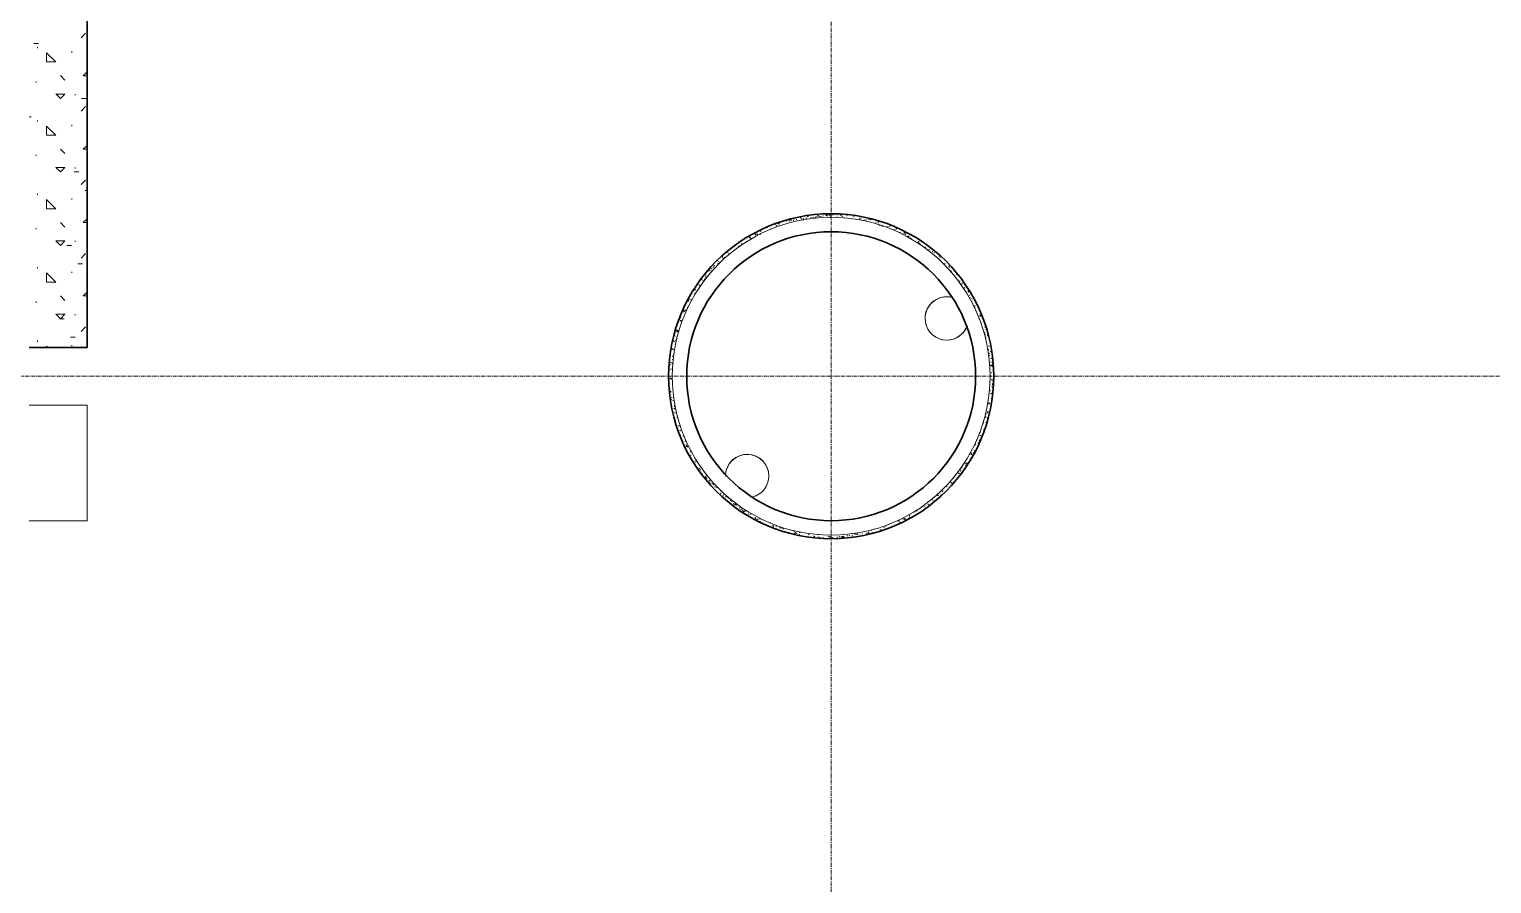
# Model space of a CAD drawing. Header units: millimetres. Extents: x -4948 to 42228, y -4856 to 69378.
# Drawn here: x 2734 to 7795, y 40336 to 43293 of the extents above; entities that cross this region are included whole.
import ezdxf

# ---------------------------------------------------------------- set-up
doc = ezdxf.new("R2010")
doc.units = ezdxf.units.MM
doc.linetypes.add('Линия сетки', pattern=[22.225, 12.7, -3.175, 3.175, -3.175])
for name, color, linetype, lineweight in [('A-DETL-THIN', 151, 'Continuous', 13), ('A-FLOR', 192, 'Continuous', 13), ('A-WALL', 113, 'Continuous', 13), ('A-WALL-PATT', 111, 'Continuous', 13), ('I-WALL', 2, 'Continuous', 13), ('S-GRID', 1, 'Continuous', 30)]:
    doc.layers.add(name, color=color, linetype=linetype, lineweight=lineweight)

# ---------------------------------------------------------------- blocks, each defined once
blk = doc.blocks.new('27ELB-RD-AR-0000-BIM_rvt-1-1 этаж отм_ _0_000 лотки')
at = {"layer": 'A-DETL-THIN', "color": 252, "lineweight": 9}
for centre, start, end in [((5908.9, 42292.1), 72.2338, 180), ((5908.9, 42292.1), 180, 341.0904), ((5218.2, 41746.8), 0, 180), ((5218.2, 41746.8), 283.0613, 0)]:
    blk.add_arc(centre, 75, start, end, dxfattribs=at)
at = {"layer": 'A-WALL', "color": 252, "lineweight": 9}
for start, end in [(360, 180), (180, 360)]:
    blk.add_arc((5508.9, 42092.1), 550, start, end, dxfattribs=at)
at = {"layer": 'A-WALL-PATT', "color": 252, "linetype": 'Continuous', "lineweight": 9}
for p, q in [((2913.1, 43263.3), (2928.9, 43279.2)), ((2749.6, 43243.5), (2765.4, 43243.5)), ((2762.3, 43227.6), (2762.3, 43231.6)), ((2794, 43180), (2794, 43211.7)), ((2825.7, 43180), (2794, 43211.7)), ((2794, 43180), (2825.8, 43180)), ((2881.3, 43211.7), (2881.3, 43215.7)), ((2857.4, 43116.6), (2841.5, 43132.5)), ((2921, 43132.3), (2933.9, 43145.2)), ((2921, 43132.4), (2933.9, 43132.4)), ((2758.3, 43108.6), (2758.3, 43112.5)), ((2841.5, 43053.1), (2825.6, 43069)), ((2825.8, 43068.9), (2857.5, 43068.9)), ((2841.6, 43053), (2857.5, 43068.9)), ((2893.2, 43064.9), (2893.2, 43068.9)), ((2913.1, 43009.3), (2928.9, 43025.2)), ((2914.7, 43053), (2930.5, 43053)), ((2733.9, 42989.5), (2740, 42989.5)), ((2762.3, 42973.6), (2762.3, 42977.6)), ((2794, 42926), (2794, 42957.7)), ((2825.7, 42926), (2794, 42957.7)), ((2794, 42926), (2825.8, 42926)), ((2881.3, 42957.7), (2881.3, 42961.7)), ((2857.4, 42862.6), (2841.5, 42878.5)), ((2921, 42878.3), (2933.9, 42891.2)), ((2921, 42878.4), (2933.9, 42878.4)), ((2758.3, 42854.6), (2758.3, 42858.5)), ((2841.5, 42799.1), (2825.6, 42815)), ((2825.8, 42814.9), (2857.5, 42814.9)), ((2841.6, 42799), (2857.5, 42814.9)), ((2889.3, 42799), (2905.1, 42799)), ((2893.2, 42810.9), (2893.2, 42814.9)), ((2913.1, 42755.3), (2928.9, 42771.2)), ((2762.3, 42719.6), (2762.3, 42723.6)), ((2927.4, 42735.5), (2933.9, 42735.5)), ((2794, 42672), (2794, 42703.7)), ((2825.7, 42672), (2794, 42703.7)), ((2794, 42672), (2825.8, 42672)), ((2881.3, 42703.7), (2881.3, 42707.7)), ((2857.4, 42608.6), (2841.5, 42624.5)), ((2921, 42624.3), (2933.9, 42637.2)), ((2921, 42624.4), (2933.9, 42624.4)), ((5313.4, 42618.4), (5316.3, 42616.6)), ((5318.8, 42615), (5321.6, 42613.2)), ((5325.5, 42620.3), (5327.9, 42618)), ((5327.7, 42618.1), (5330.4, 42620.2)), ((5345.4, 42628.7), (5346.1, 42628.8)), ((5353, 42618.5), (5353.6, 42618.2)), ((5353.1, 42629.7), (5356.4, 42630.1)), ((5363.6, 42631.4), (5366.1, 42629.1)), ((5367.4, 42634.6), (5370.2, 42632.8)), ((5369.7, 42631.9), (5373, 42632.3)), ((5377, 42632.8), (5380.3, 42633.3)), ((5377.3, 42631.1), (5380, 42633.2)), ((5387.3, 42634.2), (5390.6, 42634.6)), ((5401.8, 42642.5), (5404.3, 42640.3)), ((5403.9, 42636.4), (5407.2, 42636.8)), ((5406.9, 42634.7), (5409.7, 42632.9)), ((5411.2, 42637.3), (5414.5, 42637.8)), ((5411.6, 42632.4), (5414.3, 42634.4)), ((5421.5, 42638.7), (5424.8, 42639.1)), ((5426.9, 42644.1), (5429.6, 42646.1)), ((5427.3, 42647), (5430, 42645.2)), ((5438.1, 42640.9), (5441.4, 42641.3)), ((5445.3, 42641.8), (5448.7, 42642.3)), ((5452.6, 42642.1), (5455, 42640)), ((5455, 42640), (5455, 42640)), ((5455, 42640), (5456.2, 42638.8)), ((5455.7, 42643.2), (5459, 42643.6)), ((5461.2, 42645.3), (5463.9, 42647.4)), ((5461.4, 42650.5), (5464.2, 42648.7)), ((5466.7, 42647.1), (5469.6, 42645.3)), ((5472.2, 42645.4), (5475.6, 42645.8)), ((5479.5, 42646.3), (5482.8, 42646.8)), ((5489.8, 42647.7), (5493.2, 42648.1)), ((5491.1, 42653), (5493.2, 42651.1)), ((5493.2, 42651.1), (5493.2, 42651.1)), ((5493.2, 42651.1), (5495.6, 42648.8)), ((5494.5, 42645.8), (5497.1, 42647.8)), ((5500.9, 42650.6), (5503.8, 42648.8)), ((5504.2, 42641), (5504.7, 42640.6)), ((5506.3, 42647.2), (5509.1, 42645.4)), ((5506.4, 42649.9), (5509.8, 42650.3)), ((5513.7, 42650.8), (5517, 42651.3)), ((5524, 42652.2), (5527.4, 42652.6)), ((5527, 42645.6), (5529.6, 42647.7)), ((5540.5, 42650.7), (5543.3, 42648.9)), ((5542.4, 42652.1), (5544.9, 42649.9)), ((5545.8, 42647.3), (5548.7, 42645.5)), ((5555, 42640.6), (5556, 42639.6)), ((5561.3, 42646.8), (5563.9, 42648.9)), ((5579.9, 42636), (5580, 42636.2)), ((5585.4, 42647.3), (5588.2, 42645.5)), ((5604.7, 42635.1), (5607.5, 42633.3)), ((5606.6, 42639.4), (5609.1, 42637.2)), ((5611.7, 42635.4), (5614.3, 42637.4)), ((5620.7, 42632), (5624, 42632.5)), ((5628, 42633), (5631.3, 42633.4)), ((5638.3, 42634.4), (5641.6, 42634.8)), ((5644.2, 42635.1), (5647, 42633.3)), ((5644.9, 42635.8), (5646.2, 42636.7)), ((5662.1, 42623.9), (5664.8, 42625.9)), ((5669.4, 42619.1), (5672.2, 42617.3)), ((5670.8, 42626.7), (5673.3, 42624.5)), ((5674.7, 42615.7), (5677.1, 42614.1)), ((5683.4, 42615.1), (5685.8, 42613)), ((5712.5, 42612.4), (5715.2, 42614.4)), ((5714.3, 42615.7), (5717.1, 42614)), ((2758.3, 42600.6), (2758.3, 42604.5)), ((5223.6, 42575.2), (5225.9, 42573.1)), ((5225.9, 42573.1), (5225.9, 42573.1)), ((5225.9, 42573.1), (5228.4, 42570.8)), ((5229.3, 42567.7), (5231.9, 42569.7)), ((5229.7, 42570.7), (5232.5, 42568.9)), ((5230.6, 42580.7), (5231.4, 42580.8)), ((5244.6, 42586.5), (5247.4, 42584.7)), ((5244.6, 42582.5), (5248, 42583)), ((5246.4, 42580.8), (5249.1, 42582.9)), ((5250, 42583.1), (5252.8, 42581.3)), ((5251.9, 42583.5), (5255.3, 42583.9)), ((5261.7, 42586.4), (5264.1, 42584.2)), ((5262.3, 42584.9), (5265.6, 42585.3)), ((5262.8, 42593.4), (5265.4, 42595.4)), ((5264.1, 42584.2), (5264.1, 42584.2)), ((5264.1, 42584.2), (5265, 42583.4)), ((5288.1, 42608.4), (5289.8, 42606.8)), ((5298.5, 42602.7), (5301.3, 42600.9)), ((5312.4, 42606.4), (5315, 42608.4)), ((5680.7, 42613.1), (5680.9, 42613.2)), ((5685.8, 42613), (5685.8, 42613)), ((5685.8, 42613), (5688.3, 42610.7)), ((5700.8, 42609.7), (5704.1, 42610.1)), ((5708.1, 42610.7), (5711.4, 42611.1)), ((5718.4, 42612), (5721.2, 42612.4)), ((5728.6, 42599.7), (5731.3, 42601.7)), ((5733.6, 42603.5), (5736.4, 42601.7)), ((5746.6, 42588.3), (5749.2, 42590.4)), ((5753.9, 42583.8), (5757.3, 42584.3)), ((5758.7, 42587.4), (5761.6, 42585.6)), ((5761, 42590.2), (5763.5, 42587.9)), ((5764.1, 42584), (5766.9, 42582.2)), ((5764.3, 42585.2), (5767.6, 42585.6)), ((5765.1, 42577.5), (5766.4, 42578.5)), ((5773.7, 42578.6), (5776, 42576.4)), ((5776, 42576.4), (5776, 42576.4)), ((5776, 42576.4), (5778.5, 42574.2)), ((5783.4, 42571.7), (5786.2, 42569.9)), ((5787.1, 42566.3), (5787.5, 42566)), ((2841.5, 42545.1), (2825.6, 42561)), ((2825.8, 42560.9), (2857.5, 42560.9)), ((2841.6, 42545), (2857.5, 42560.9)), ((2863.9, 42545), (2879.7, 42545)), ((2893.2, 42556.9), (2893.2, 42560.9)), ((2913.1, 42501.3), (2928.9, 42517.2)), ((5139.1, 42514.2), (5139.9, 42513.5)), ((5147.5, 42522), (5149.3, 42520.9)), ((5151.8, 42519.3), (5154.6, 42517.5)), ((5171.4, 42540), (5174.7, 42540.5)), ((5173.2, 42529.1), (5174.5, 42527.9)), ((5183.8, 42549.4), (5183.9, 42549.3)), ((5188, 42542.2), (5191.3, 42542.6)), ((5195.3, 42543.2), (5197.2, 42543.4)), ((5198.8, 42551.8), (5201.3, 42549.5)), ((5214, 42555.9), (5216.6, 42558)), ((5800.5, 42557.1), (5803.2, 42557.4)), ((5808.5, 42555.7), (5811.4, 42553.9)), ((5810.2, 42558.3), (5813.5, 42558.8)), ((5813.9, 42552.3), (5816.7, 42550.5)), ((5833.2, 42540), (5836, 42538.2)), ((5840.9, 42529.5), (5841.8, 42529.6)), ((5845.7, 42530.1), (5849.1, 42530.6)), ((5856.1, 42531.5), (5859.4, 42531.9)), ((5858.4, 42524), (5861.2, 42522.2)), ((5863.7, 42520.6), (5866.5, 42518.8)), ((2762.3, 42465.6), (2762.3, 42469.6)), ((2902, 42481.5), (2917.8, 42481.5)), ((5092.3, 42463.8), (5095.6, 42464.3)), ((5099.9, 42468.5), (5102.6, 42470.5)), ((5102.3, 42475), (5105.1, 42473.2)), ((5116.3, 42481), (5119, 42483.1)), ((5117.2, 42490.8), (5120, 42489)), ((5122.5, 42487.4), (5125.4, 42485.6)), ((5122.9, 42482.9), (5123.3, 42482.6)), ((5131.3, 42501.9), (5134.6, 42502.3)), ((5131.5, 42506.9), (5134.4, 42505.1)), ((5131.6, 42492.8), (5134.3, 42494.8)), ((5138.6, 42502.8), (5141.9, 42503.3)), ((5868.7, 42506.4), (5868.8, 42506.6)), ((5883, 42508.3), (5885.8, 42506.5)), ((5883.5, 42492.7), (5884.9, 42493.9)), ((5884.4, 42502.3), (5887.7, 42502.8)), ((5900.2, 42480.5), (5902.9, 42482.5)), ((5905.5, 42472.2), (5906.7, 42472.4)), ((5913.7, 42473.3), (5917, 42473.8)), ((5917.4, 42468.6), (5920.1, 42470.6)), ((2794, 42418), (2794, 42449.7)), ((2825.7, 42418), (2794, 42449.7)), ((2794, 42418), (2825.8, 42418)), ((2881.3, 42449.7), (2881.3, 42453.7)), ((5048.1, 42413.1), (5050.3, 42411.1)), ((5058.9, 42426.9), (5061.4, 42425.2)), ((5059.5, 42426.6), (5062.8, 42427.1)), ((5063.9, 42423.6), (5066.8, 42421.8)), ((5069.8, 42428), (5073.1, 42428.4)), ((5072.6, 42436.8), (5074.9, 42434.6)), ((5073, 42443.2), (5075.8, 42441.4)), ((5074.9, 42434.6), (5074.9, 42434.6)), ((5074.9, 42434.6), (5077.4, 42432.4)), ((5082.8, 42455.3), (5085.5, 42457.4)), ((5087.9, 42458.9), (5090.7, 42457.1)), ((5093.2, 42455.5), (5095.8, 42453.8)), ((5098.1, 42459.5), (5099.4, 42458.3)), ((5918.4, 42460.4), (5921.2, 42458.6)), ((5923.8, 42457), (5926.6, 42455.2)), ((5933.5, 42455.9), (5935.2, 42457.2)), ((5942, 42444.2), (5945.2, 42444.6)), ((5943.1, 42444.7), (5945.9, 42442.9)), ((5952.2, 42420.1), (5954.9, 42422.1)), ((5954.5, 42412.9), (5957, 42413.3)), ((5955.7, 42411.4), (5956.1, 42411.1)), ((5955.9, 42411.6), (5958.2, 42409.5)), ((5960.9, 42413.8), (5964.3, 42414.2)), ((2857.4, 42354.6), (2841.5, 42370.5)), ((2921, 42370.3), (2933.9, 42383.2)), ((2921, 42370.4), (2933.9, 42370.4)), ((5034.6, 42391.8), (5037.5, 42390)), ((5035.3, 42393.8), (5037.5, 42395.4)), ((5035.7, 42378.4), (5038.1, 42376.1)), ((5037, 42390.8), (5040.3, 42391.2)), ((5045.6, 42410), (5046.5, 42409.5)), ((5047.3, 42392.1), (5048.9, 42392.4)), ((5051.9, 42406.5), (5054.6, 42408.6)), ((5958.2, 42409.5), (5958.2, 42409.5)), ((5958.2, 42409.5), (5960.7, 42407.2)), ((5969.3, 42399.3), (5971.8, 42397.1)), ((5969.4, 42408.2), (5972.1, 42410.2)), ((5972.7, 42385.6), (5972.9, 42385.7)), ((5974.4, 42382.7), (5976, 42382.9)), ((5978.5, 42396.9), (5981.3, 42395.1)), ((5981.9, 42387.8), (5984.3, 42385.6)), ((5983, 42383.8), (5986.3, 42384.2)), ((5984.3, 42385.6), (5984.3, 42385.6)), ((5984.3, 42385.6), (5986.7, 42383.4)), ((5986.3, 42371), (5989, 42373)), ((5988.7, 42365.1), (5991.6, 42363.3)), ((5994.1, 42361.7), (5996.9, 42359.9)), ((2758.3, 42346.6), (2758.3, 42350.5)), ((4995.3, 42315.7), (4998.2, 42313.9)), ((4998, 42320.6), (5000.3, 42318.5)), ((5000.3, 42318.5), (5000.3, 42318.5)), ((5000.3, 42318.5), (5002.8, 42316.2)), ((5002.4, 42320.5), (5005.7, 42320.9)), ((5004.7, 42320.1), (5007.4, 42322.2)), ((5010.3, 42331.5), (5013, 42329.8)), ((5012.2, 42353.7), (5012.5, 42353.5)), ((5012.5, 42353.5), (5012.5, 42353.5)), ((5012.5, 42353.5), (5014.9, 42351.2)), ((5014.5, 42354.9), (5017.9, 42355.4)), ((5020.3, 42357.2), (5022.9, 42359.2)), ((5024.9, 42356.3), (5028.2, 42356.7)), ((5994.7, 42352.5), (5998, 42352.9)), ((6004.8, 42329.6), (6007.2, 42328.1)), ((6005.1, 42335.2), (6007.7, 42337.2)), ((6008.1, 42321.3), (6009.7, 42321.6)), ((6010.3, 42315.6), (6011.7, 42314.4)), ((2841.5, 42291.1), (2825.6, 42307)), ((2825.8, 42306.9), (2857.5, 42306.9)), ((2838.5, 42291), (2854.3, 42291)), ((2841.6, 42291), (2857.5, 42306.9)), ((2893.2, 42302.9), (2893.2, 42306.9)), ((2913.1, 42247.3), (2928.9, 42263.2)), ((4981.9, 42284.9), (4983.2, 42285.1)), ((4985.8, 42285.6), (4988.2, 42283.5)), ((4986.4, 42296.2), (4989.1, 42294.4)), ((4988.2, 42283.5), (4988.2, 42283.5)), ((4988.2, 42283.5), (4990.6, 42281.2)), ((4988.4, 42282.5), (4991, 42284.6)), ((6020.4, 42290.1), (6021.4, 42290.2)), ((6021.8, 42305.1), (6024.2, 42302.9)), ((6023, 42298.8), (6025.7, 42300.8)), ((6024.2, 42302.9), (6024.2, 42302.9)), ((6024.2, 42302.9), (6026.6, 42300.6)), ((6025.9, 42275.9), (6026.5, 42276.4)), ((6033.9, 42285.8), (6035.9, 42284.5)), ((6039.9, 42261.6), (6042.6, 42263.6)), ((2762.3, 42211.6), (2762.3, 42215.6)), ((2876.6, 42227.5), (2892.4, 42227.5)), ((4960.7, 42211.1), (4961, 42211.3)), ((4961.7, 42215.5), (4963.9, 42213.5)), ((4961.9, 42216.5), (4962.1, 42216.5)), ((4963.9, 42213.5), (4963.9, 42213.5)), ((4963.9, 42213.5), (4966.3, 42211.2)), ((4967.3, 42232.5), (4970.1, 42230.7)), ((4969.1, 42217.4), (4972.5, 42217.9)), ((4973.7, 42250.6), (4976, 42248.5)), ((4973.9, 42246.3), (4976.5, 42248.3)), ((4974, 42251), (4977.3, 42251.4)), ((4974.7, 42221.8), (4976.2, 42223)), ((4976, 42248.5), (4976, 42248.5)), ((4976, 42248.5), (4978.5, 42246.2)), ((4976.3, 42252.1), (4979.1, 42250.2)), ((4981.3, 42251.9), (4982.8, 42252.1)), ((6032.6, 42258.8), (6033.1, 42258.9)), ((6036.4, 42245.6), (6038.1, 42244.1)), ((6038.1, 42244.1), (6038.1, 42244.1)), ((6038.1, 42244.1), (6040.5, 42241.8)), ((6040.7, 42237.1), (6043.4, 42239.2)), ((6041.5, 42227.1), (6044.8, 42227.5)), ((6043.6, 42214.2), (6044.2, 42214.7)), ((6044.1, 42254), (6047, 42252.2)), ((6049.1, 42233.9), (6051.6, 42231.7)), ((6054.4, 42222.2), (6054.5, 42222.1)), ((2794, 42192.1), (2794, 42195.7)), ((2797.6, 42192.1), (2794, 42195.7)), ((2881.3, 42195.7), (2881.3, 42199.7)), ((4953, 42177.4), (4954.2, 42176.2)), ((4957.3, 42188.4), (4960.1, 42186.6)), ((4959.1, 42184.8), (4961.8, 42186.8)), ((4959.9, 42160.3), (4962.6, 42162.4)), ((4962.8, 42168.4), (4964.5, 42166.8)), ((4963.2, 42183.8), (4966.5, 42184.2)), ((6046.3, 42202.1), (6048.2, 42200.9)), ((6049.7, 42187.3), (6051.9, 42185.2)), ((6051.9, 42185.2), (6051.9, 42185.2)), ((6051.9, 42185.2), (6054.4, 42182.9)), ((6052.8, 42172.7), (6053.1, 42172.5)), ((6053.2, 42195.8), (6056.6, 42196.2)), ((6054.6, 42163.1), (6057.9, 42163.5)), ((6055.6, 42170.9), (6058.5, 42169.1)), ((6060.3, 42176.9), (6062.9, 42178.9)), ((6063, 42175.1), (6064.2, 42174)), ((6064.9, 42164.4), (6065.1, 42164.4)), ((4950.6, 42149.2), (4951.4, 42149.3)), ((4950.6, 42133.4), (4953.1, 42131.1)), ((4952.5, 42116.6), (4955.8, 42117)), ((4953.1, 42140.5), (4956, 42138.7)), ((4958.4, 42150.3), (4961.7, 42150.7)), ((4958.5, 42137.1), (4961.3, 42135.3)), ((4959.7, 42117.6), (4960.8, 42117.7)), ((4960.7, 42135.8), (4962.2, 42137)), ((6059.1, 42130.8), (6062.4, 42131.2)), ((6060.5, 42142.5), (6063.4, 42140.7)), ((6061.1, 42152.4), (6063.7, 42154.4)), ((6061.9, 42127.9), (6064.5, 42130)), ((6063.5, 42128.5), (6065.8, 42126.4)), ((6065.8, 42126.4), (6065.8, 42126.4)), ((6065.8, 42126.4), (6068.3, 42124.1)), ((6065.9, 42139.1), (6067.3, 42138.2)), ((6066.3, 42131.7), (6067.9, 42131.9)), ((4947, 42100.2), (4947, 42100.3)), ((4947.6, 42083.1), (4950.9, 42083.5)), ((4947.6, 42075.6), (4947.8, 42075.8)), ((4948.5, 42092.9), (4949.7, 42092.1)), ((4949.7, 42092.1), (4951.3, 42091.1)), ((4951.1, 42086.8), (4953.5, 42084.7)), ((4953.5, 42084.7), (4953.5, 42084.7)), ((4953.5, 42084.7), (4955.9, 42082.4)), ((4958.7, 42061.1), (4961.3, 42059.5)), ((6056.8, 42064.7), (6058.9, 42065)), ((6062.7, 42103.5), (6065.3, 42105.5)), ((6063.5, 42079), (6066.1, 42081)), ((6064.7, 42081.2), (6067.2, 42079)), ((6065.9, 42065.9), (6069.2, 42066.3)), ((6066.1, 42063.1), (6069, 42061.3)), ((4949.5, 42050.4), (4952.3, 42050.8)), ((4950.2, 42041.3), (4952.6, 42039.8)), ((4952.4, 42039.5), (4954.8, 42037.3)), ((4953.4, 42018.1), (4956.7, 42018.5)), ((4954.6, 42013.2), (4957.5, 42011.4)), ((4959.3, 42051.7), (4961.9, 42052.1)), ((4960, 42009.8), (4962.8, 42008)), ((4960.7, 42019), (4964, 42019.5)), ((4964.7, 42013.5), (4964.7, 42013.5)), ((6057.1, 42043.6), (6059.9, 42041.8)), ((6060, 42032.2), (6063.3, 42032.7)), ((6062, 42015.2), (6064.8, 42013.4)), ((6064.3, 42054.5), (6066.9, 42056.5)), ((6065.1, 42030), (6066.8, 42031.4)), ((6065.2, 42034.7), (6066.9, 42033.1)), ((4957, 41989.1), (4957.7, 41988.5)), ((4964.9, 41981.4), (4967.7, 41979.6)), ((4965.1, 41986.7), (4968.4, 41987.2)), ((4965.5, 41989), (4968.2, 41991.1)), ((4966.2, 41980.7), (4968.7, 41978.4)), ((4966.3, 41964.5), (4969, 41966.6)), ((4970.2, 41978), (4972.7, 41976.4)), ((4976.8, 41955.4), (4977.5, 41955.5)), ((6042.1, 41963.6), (6043.3, 41962.5)), ((6043.3, 41962.5), (6043.3, 41962.5)), ((6043.3, 41962.5), (6045.7, 41960.2)), ((6048.7, 41992.4), (6051.4, 41994.5)), ((6049.2, 41965.1), (6052.6, 41965.5)), ((6049.5, 41968), (6052.2, 41970)), ((6049.9, 41997.7), (6049.9, 41997.6)), ((6053.1, 41999.7), (6055.4, 41997.5)), ((6055.1, 41998.7), (6058.4, 41999.1)), ((6055.4, 41997.5), (6055.4, 41997.5)), ((6055.4, 41997.5), (6057.9, 41995.2)), ((4968, 41940.8), (4969.8, 41942.1)), ((4970.3, 41930.8), (4971.5, 41929.7)), ((4973, 41922), (4975.3, 41922.3)), ((4975.1, 41949.6), (4978, 41947.8)), ((4980.1, 41921.8), (4982.6, 41919.6)), ((4985.1, 41903.7), (4987.7, 41905.7)), ((4985.4, 41917.8), (4988.2, 41916)), ((6032.8, 41925.9), (6033.6, 41925.2)), ((6034.5, 41930.2), (6037.3, 41930.6)), ((6035, 41931.7), (6037.7, 41933.8)), ((6035.8, 41907.3), (6038.5, 41909.3)), ((6042.2, 41917.4), (6042.7, 41916.9)), ((6043, 41951.5), (6045.8, 41949.7)), ((6044.3, 41931.5), (6047.7, 41932)), ((6048.3, 41948.1), (6051, 41946.4)), ((4985.3, 41890.7), (4987, 41891)), ((4995.7, 41886), (4998.5, 41884.2)), ((4997.6, 41859.5), (4998.7, 41859.6)), ((5001, 41882.6), (5002.2, 41881.8)), ((5002, 41866.5), (5004.6, 41868.5)), ((5005.9, 41854.2), (5008.7, 41852.4)), ((6006.2, 41858.1), (6006.8, 41857.5)), ((6006.8, 41857.5), (6006.8, 41857.5)), ((6006.8, 41857.5), (6009.3, 41855.2)), ((6011.2, 41870.7), (6011.9, 41870.3)), ((6016, 41862), (6019.3, 41862.5)), ((6019.5, 41892), (6021.4, 41890.2)), ((6020.3, 41870.2), (6022.9, 41872.3)), ((6021.1, 41895.9), (6022.1, 41896.7)), ((6021.9, 41895.7), (6025.2, 41896.1)), ((6023.9, 41887.9), (6026.8, 41886)), ((6029.3, 41884.4), (6029.8, 41884.1)), ((5004.7, 41843.5), (5005.4, 41844.1)), ((5006.6, 41851.4), (5009, 41849.2)), ((5009, 41849.2), (5009, 41849.2)), ((5009, 41849.2), (5011.5, 41847)), ((5011.3, 41850.8), (5014.1, 41849)), ((5017.3, 41821.6), (5019, 41820.6)), ((5020, 41839.1), (5022.5, 41836.9)), ((5020.7, 41830.7), (5023.4, 41832.8)), ((5021.5, 41819), (5024.3, 41817.2)), ((5023.7, 41830), (5026.6, 41830.4)), ((5988.6, 41820.9), (5991.3, 41822.9)), ((5990, 41808.4), (5992, 41807.1)), ((5992.3, 41824.7), (5994.7, 41822.5)), ((5993.5, 41826.2), (5996.8, 41826.6)), ((5994.7, 41822.5), (5994.7, 41822.5)), ((5994.7, 41822.5), (5997.1, 41820.2)), ((6000.8, 41827.1), (6003.8, 41827.5)), ((6003.9, 41832.6), (6006.6, 41834.7)), ((5035.4, 41798.7), (5038.7, 41799.1)), ((5038.7, 41794.3), (5041.4, 41796.4)), ((5042.7, 41799.7), (5044.3, 41799.9)), ((5050.1, 41767.7), (5050.4, 41767.8)), ((5051.1, 41774.9), (5053.9, 41773.1)), ((5054.4, 41768.3), (5057.7, 41768.7)), ((5054.8, 41781.6), (5054.9, 41781.7)), ((5057.4, 41758.5), (5058.3, 41759.2)), ((5059.9, 41756.4), (5062.4, 41754.2)), ((5946.3, 41760.4), (5949.1, 41758.6)), ((5948.6, 41754.5), (5951.9, 41754.9)), ((5951.7, 41757), (5954.5, 41755.2)), ((5955.4, 41766.2), (5957.9, 41764)), ((5955.8, 41755.5), (5958.1, 41755.8)), ((5955.9, 41770.7), (5958.6, 41772.7)), ((5960.7, 41776.5), (5963.5, 41774.7)), ((5971, 41790.3), (5974.4, 41790.8)), ((5973, 41783.8), (5975.7, 41785.9)), ((5975.6, 41792.3), (5978.4, 41790.5)), ((5978.3, 41791.3), (5981.6, 41791.7)), ((5980.2, 41789.7), (5981.3, 41788.6)), ((5981, 41788.9), (5981.4, 41788.6)), ((5072.6, 41744.8), (5074.9, 41742.7)), ((5073.5, 41745.8), (5076.2, 41747.9)), ((5074.9, 41742.7), (5074.9, 41742.7)), ((5074.9, 41742.7), (5077.4, 41740.4)), ((5076.4, 41738.3), (5079.7, 41738.8)), ((5086, 41732.6), (5088.5, 41730.3)), ((5086.5, 41727), (5089.3, 41725.2)), ((5090.7, 41733.9), (5092.1, 41735)), ((5091.8, 41723.6), (5094.7, 41721.8)), ((5098.6, 41721), (5101, 41718.8)), ((5101, 41718.8), (5101, 41718.8)), ((5101, 41718.8), (5103.4, 41716.6)), ((5104.7, 41709.2), (5108, 41709.6)), ((5111.1, 41711.3), (5113.9, 41709.5)), ((5112, 41710.1), (5113.9, 41710.4)), ((5112, 41708.7), (5114.5, 41706.4)), ((5904.7, 41711.2), (5904.9, 41711)), ((5907.9, 41708.8), (5910.6, 41710.8)), ((5910.5, 41716.6), (5912.8, 41716.9)), ((5917.7, 41708.5), (5918.9, 41707.4)), ((5919.3, 41727.1), (5919.9, 41726.7)), ((5922.4, 41725.1), (5925.2, 41723.3)), ((5925, 41721.9), (5927.7, 41723.9)), ((5926.1, 41718.7), (5928.8, 41719)), ((5931.3, 41742.2), (5932.2, 41741.4)), ((5932.2, 41741.4), (5932.2, 41741.4)), ((5932.2, 41741.4), (5934.7, 41739.1)), ((5932.7, 41743.9), (5934.2, 41742.9)), ((5109.1, 41697.8), (5110.3, 41698.8)), ((5124.7, 41697.1), (5127, 41695)), ((5125.6, 41685.4), (5128.2, 41687.4)), ((5127, 41695), (5127, 41695)), ((5127, 41695), (5129.5, 41692.7)), ((5134, 41680.1), (5137.3, 41680.6)), ((5138, 41684.9), (5140.5, 41682.6)), ((5142.7, 41673.5), (5145.4, 41675.5)), ((5146.5, 41663.5), (5149.4, 41661.7)), ((5150.7, 41673.3), (5153, 41671.1)), ((5151.9, 41660.1), (5154.7, 41658.3)), ((5153, 41671.1), (5153, 41671.1)), ((5153, 41671.1), (5155.5, 41668.9)), ((5158.8, 41660.8), (5161.5, 41662.8)), ((5164.1, 41661), (5166.5, 41658.7)), ((5169.6, 41651.9), (5172.9, 41652.4)), ((5858.4, 41664.8), (5861.3, 41663)), ((5863.8, 41661.4), (5866.6, 41659.6)), ((5867.4, 41662.4), (5868.9, 41661)), ((5869.4, 41678.3), (5872.8, 41678.8)), ((5872.8, 41680.9), (5875.6, 41679.1)), ((5876.2, 41684.4), (5878.9, 41686.5)), ((5876.7, 41679.3), (5880, 41679.7)), ((5887, 41680.6), (5890.3, 41681.1)), ((5888.5, 41696.2), (5890.6, 41694.9)), ((5892.6, 41697), (5895.2, 41699)), ((5892.9, 41685.1), (5893.9, 41684.2)), ((5893.1, 41693.3), (5895.9, 41691.5)), ((5162.3, 41651), (5165.6, 41651.4)), ((5171.2, 41647.8), (5174, 41646)), ((5176.7, 41649.4), (5179.1, 41647.3)), ((5176.8, 41649.4), (5179.4, 41651.5)), ((5179.1, 41647.3), (5179.1, 41647.3)), ((5179.1, 41647.3), (5181.5, 41645)), ((5190.1, 41637.2), (5192.6, 41634.9)), ((5193.9, 41637.5), (5196.6, 41639.6)), ((5196.4, 41631.8), (5199.2, 41630)), ((5201.7, 41628.4), (5204.5, 41626.6)), ((5202.7, 41625.6), (5205.1, 41623.4)), ((5205.1, 41623.4), (5205.1, 41623.4)), ((5205.1, 41623.4), (5207.6, 41621.2)), ((5208.2, 41624.2), (5211.5, 41624.6)), ((5210.1, 41624.8), (5212.7, 41626.9)), ((5215.5, 41625.1), (5218.8, 41625.5)), ((5216.1, 41613.3), (5218.4, 41611.3)), ((5221, 41616.1), (5223.8, 41614.3)), ((5228, 41613.5), (5230.6, 41615.5)), ((5245.2, 41601.6), (5247.8, 41603.6)), ((5778.6, 41609.5), (5781.2, 41611.6)), ((5778.9, 41605.1), (5781.2, 41602.9)), ((5781.2, 41602.9), (5781.2, 41602.9)), ((5781.2, 41602.9), (5782.8, 41601.5)), ((5794.9, 41622.1), (5797.6, 41624.1)), ((5804.4, 41627.8), (5806.9, 41625.5)), ((5820, 41638.9), (5823.3, 41639.4)), ((5829.1, 41632.9), (5830.2, 41632.3)), ((5830.4, 41640.3), (5833.7, 41640.7)), ((5832, 41648.6), (5834, 41646.8)), ((5843.5, 41649), (5846.4, 41647.2)), ((5246.2, 41600), (5249, 41598.2)), ((5251.5, 41596.6), (5254.3, 41594.8)), ((5254.1, 41597.3), (5257.4, 41597.7)), ((5261.3, 41588.9), (5263.9, 41590.9)), ((5261.4, 41598.3), (5264.7, 41598.7)), ((5270.8, 41584.3), (5272, 41583.6)), ((5281.3, 41579.1), (5281.9, 41579.6)), ((5296.9, 41585.4), (5297.8, 41584.6)), ((5300, 41570.5), (5303.3, 41570.9)), ((5306.4, 41576.7), (5308.8, 41574.5)), ((5307.3, 41571.4), (5310.6, 41571.9)), ((5311.7, 41577.4), (5313.2, 41578.5)), ((5317.6, 41572.8), (5320.9, 41573.2)), ((5319, 41565.2), (5321.4, 41563)), ((5321.4, 41563), (5321.4, 41563)), ((5321.4, 41563), (5321.5, 41562.9)), ((5329.6, 41566), (5332.3, 41568.1)), ((5335.5, 41568.4), (5338.3, 41566.6)), ((5340.9, 41565), (5343.7, 41563.2)), ((5347.7, 41554.8), (5349.5, 41556.2)), ((5360.2, 41552.7), (5363, 41550.9)), ((5380, 41554.6), (5382.7, 41556.6)), ((5383.2, 41552.5), (5385.6, 41550.3)), ((5397.7, 41550.4), (5401, 41550.9)), ((5399.7, 41552.8), (5402.5, 41551)), ((5637, 41553.2), (5639.8, 41551.4)), ((5646.9, 41558.7), (5649.6, 41560.7)), ((5648.7, 41550.6), (5652, 41551)), ((5659, 41564.4), (5660.1, 41563.7)), ((5668.9, 41567.5), (5669.2, 41567.2)), ((5677.7, 41559.4), (5679.5, 41557.7)), ((5680.1, 41559.1), (5682.8, 41561.1)), ((5691.5, 41569), (5694.3, 41567.2)), ((5696.5, 41571.6), (5699.2, 41573.7)), ((5696.8, 41565.6), (5699.5, 41563.9)), ((5706.5, 41579.1), (5707.3, 41578.4)), ((5715.9, 41570.5), (5716.8, 41569.7)), ((5740.7, 41593.9), (5743, 41591.8)), ((5742.5, 41595.8), (5742.8, 41595.9)), ((5743, 41591.8), (5743, 41591.8)), ((5743, 41591.8), (5745.5, 41589.5)), ((5745.4, 41585.2), (5747, 41584.2)), ((5746.1, 41584.6), (5748.8, 41586.7)), ((5756.1, 41597.6), (5759.4, 41598.1)), ((5760.3, 41601), (5763.1, 41599.2)), ((5761.4, 41596.4), (5764.1, 41598.4)), ((5763.4, 41598.6), (5766.7, 41599)), ((5765.7, 41597.6), (5768.5, 41595.8)), ((5773.7, 41600), (5777, 41600.4)), ((5380.1, 41548.1), (5383.4, 41548.6)), ((5385.6, 41550.3), (5385.6, 41550.3)), ((5385.6, 41550.3), (5388, 41548)), ((5387.3, 41549.1), (5390.7, 41549.5)), ((5397.2, 41542.7), (5399.9, 41544.7)), ((5430.5, 41543.1), (5433.1, 41545.1)), ((5447.4, 41539.8), (5449.8, 41537.6)), ((5449.8, 41537.6), (5449.8, 41537.6)), ((5449.8, 41537.6), (5452.2, 41535.3)), ((5462.9, 41542.9), (5464.5, 41544.1)), ((5464.4, 41536.8), (5467.3, 41535)), ((5469.8, 41533.4), (5472.6, 41531.6)), ((5480.9, 41531.6), (5483.5, 41533.6)), ((5499, 41538.6), (5501.5, 41536.4)), ((5501.6, 41531.2), (5504.9, 41531.7)), ((5504, 41536.9), (5506.8, 41535.1)), ((5509.3, 41533.5), (5512.2, 41531.7)), ((5511.9, 41532.6), (5515.2, 41533)), ((5513.4, 41531.4), (5516, 41533.5)), ((5528.5, 41534.8), (5531.8, 41535.2)), ((5535.8, 41535.7), (5539.1, 41536.2)), ((5543.5, 41536.9), (5546.4, 41535.1)), ((5546.1, 41537.1), (5549.4, 41537.5)), ((5547.7, 41532.7), (5550.3, 41534.7)), ((5548.9, 41533.5), (5551.7, 41531.7)), ((5549.8, 41538.2), (5552.2, 41536)), ((5552.2, 41536), (5552.2, 41536)), ((5552.2, 41536), (5554.6, 41533.8)), ((5562.7, 41539.3), (5566, 41539.7)), ((5563, 41544.4), (5564.9, 41545.9)), ((5570, 41540.2), (5573.3, 41540.7)), ((5580.3, 41541.6), (5583.6, 41542)), ((5583.1, 41537), (5584.3, 41536.2)), ((5588, 41549.3), (5590.3, 41547.2)), ((5590.3, 41547.2), (5590.3, 41547.2)), ((5590.3, 41547.2), (5592.8, 41544.9)), ((5596.9, 41543.8), (5600.2, 41544.2)), ((5597.3, 41545.7), (5599.9, 41547.7)), ((5604.1, 41544.8), (5607.5, 41545.2)), ((5614.5, 41546.1), (5617.8, 41546.5)), ((5630.5, 41546.1), (5633.2, 41548.1)), ((5631.1, 41548.3), (5634.4, 41548.7)), ((5638.3, 41549.3), (5641.7, 41549.7)), ((5639.6, 41548.2), (5641.9, 41546.1))]:
    blk.add_line(p, q, dxfattribs=at)
at = {"layer": 'I-WALL', "color": 252, "lineweight": 35}
for p, q in [((2933.9, 42192.1), (2933.9, 44467.1)), ((2733.9, 42192.1), (2933.9, 42192.1))]:
    blk.add_line(p, q, dxfattribs=at)
for radius, start, end in [(562.5, 360, 180), (500, 0, 180), (562.5, 180, 360), (500, 180, 0)]:
    blk.add_arc((5508.9, 42092.1), radius, start, end, dxfattribs=at)
blk = doc.blocks.new('27ELB-RD-KR2-0000-BIM_rvt-1-1 этаж отм_ _0_000 лотки')
at = {"layer": 'A-FLOR', "color": 252, "lineweight": 15}
for p, q in [((2733.9, 41992.1), (2933.9, 41992.1)), ((2933.9, 41992.1), (2933.9, 41592.1)), ((2933.9, 41592.1), (2733.9, 41592.1))]:
    blk.add_line(p, q, dxfattribs=at)
for centre, start, end in [((5908.9, 42292.1), 76.4789, 180), ((5908.9, 42292.1), 180, 337.2734), ((5218.2, 41746.8), 0, 175.9906), ((5218.2, 41746.8), 285, 0)]:
    blk.add_arc(centre, 75, start, end, dxfattribs=at)
at = {"layer": 'S-GRID', "color": 252, "linetype": 'Линия сетки', "lineweight": 9}
for p, q in [((5508.9, -4856.4), (5508.9, 68377.9)), ((-4948, 42092.1), (41228.1, 42092.1))]:
    blk.add_line(p, q, dxfattribs=at)

msp = doc.modelspace()

# ---------------------------------------------------------------- block references
at = {"lineweight": 5}
for name in ['27ELB-RD-KR2-0000-BIM_rvt-1-1 этаж отм_ _0_000 лотки', '27ELB-RD-AR-0000-BIM_rvt-1-1 этаж отм_ _0_000 лотки']:
    msp.add_blockref(name, (0, 0), dxfattribs=at)

doc.saveas('drawing.dxf')
